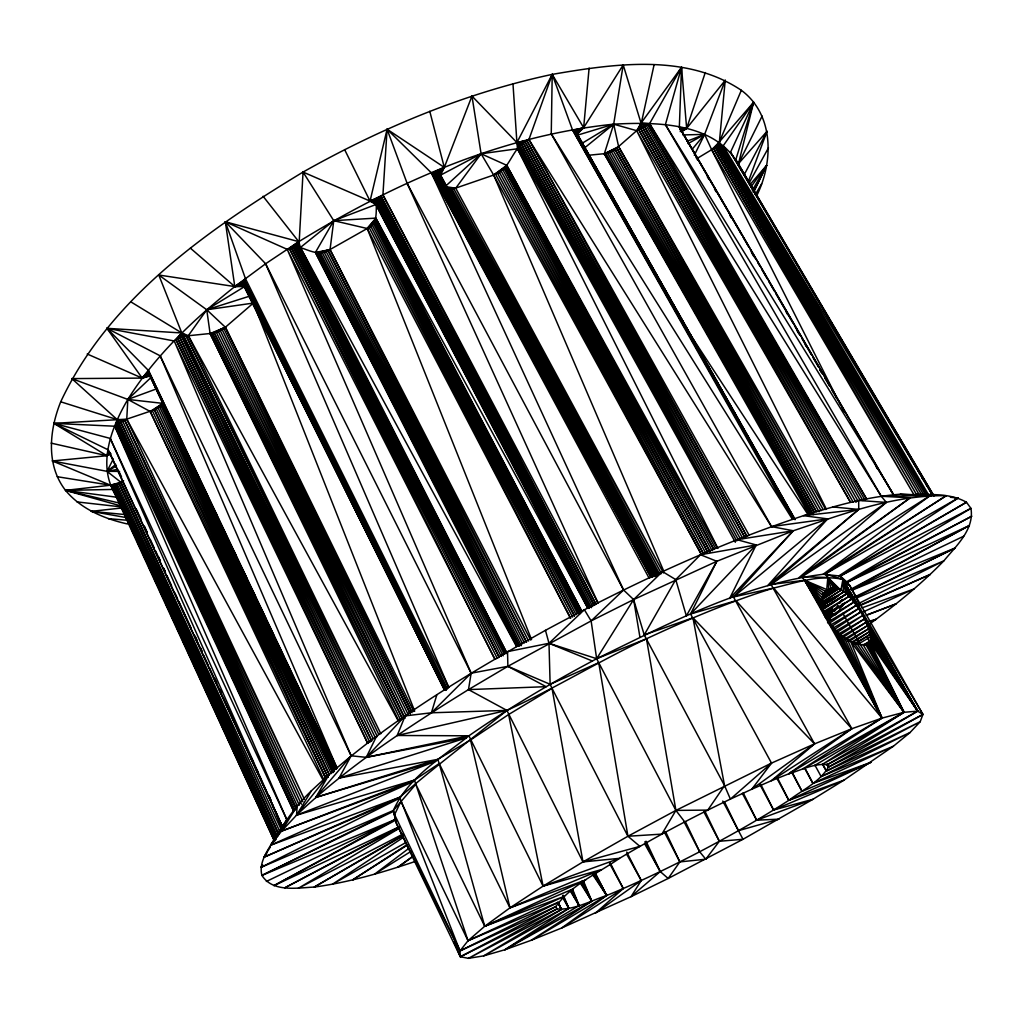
<?xml version="1.0" encoding="UTF-8"?>
<svg xmlns="http://www.w3.org/2000/svg" width="1023" height="1023" viewBox="0 0 1023 1023"><rect width="100%" height="100%" fill="white"/><g stroke="black" fill="none" stroke-linecap="round" stroke-linejoin="round"><path stroke-width="1.5" d="M870.675 638.851C870.816 623.659 841.916 571.077 823.835 593.059C817.697 608.89 829.666 625.437 841.213 635.398C847.811 640.948 866.596 651.293 870.675 638.851L917.682 711.138L922.925 714.438L920.176 721.726L910.061 732.519L893.386 746.227L843.911 780.178L812.94 799.295L743.005 839.282L668.16 878.476L631.025 896.672L561.614 928.027L531.18 940.316L504.851 949.74L483.636 955.878L468.483 958.334L460.337 956.761L396.451 823.502L393.356 810.497C407.908 777.148 441.68 757.826 468.905 735.806C508.457 708.312 549.888 683.645 592.407 661.024L596.652 658.697C668.837 623.57 742.417 584.402 823.093 574.287L840.267 576.039L970.942 508.367L966.466 502.242C946.569 491.014 922.235 495.848 900.291 494.224C867.197 496.718 835.1 505.912 803.541 515.669C713.977 545.221 628.352 585.591 545.464 630.334C462.997 676.651 380.441 725.55 311.363 790.843C294.854 806.61 282.195 825.638 270.66 845.203C265.238 854.218 258.972 864.461 261.926 875.407C272.732 892.619 297.066 887.849 314.24 887.069C348.817 882.414 382.41 872.504 415.389 861.404M822.019 597.227L836.354 587.777L825.177 574.044L946.185 495.72C893.296 494.812 842.709 514.224 793.298 530.758L771.521 526.615L551.256 133.847L552.215 74.385C614.145 63.707 685.896 53.209 741.33 90.293C774.27 114.691 773.516 161.826 756.79 195.572M679.349 127.121L894.038 495.823L679.349 127.121L681.535 67.262L641.025 123.169L636.677 130.688L616.882 148.054L611.345 151.545L605.948 153.54L589.12 155.189M576.665 134.716L583.647 127.722L552.215 74.385C464.519 93.08 380.978 128.118 303.051 172.069L298.895 247.106L505.771 653.71L297.207 246.965L298.767 241.671C394.558 182.823 500.848 135.663 613.685 124.179C657.699 121.75 719.668 122.287 740.665 169.268M442.818 180.879L440.529 175.163L444.302 167.388L387.09 129.243L382.922 194.882L595.936 604.133L594.21 605.335L379.584 197.605L382.922 194.882L597.982 602.841L595.936 604.133L381.08 196.25L370.045 201.083L303.051 172.069C208.001 229.6 109.18 298.192 60.715 401.796C49.36 429.98 45.728 464.992 65.549 490.388C81.047 509.109 104.282 518.802 127.479 523.968M110.88 453.854L106.903 455.721L53.874 423.369L114.755 426.22L286.785 819.576L280.187 831.277L270.66 845.203L413.113 781.7L281.517 831.136L296.555 815.178L297.156 806.06L281.517 831.136L270.66 845.203L399.661 797.301C434.417 767.097 471.207 739.527 506.884 710.397C554.556 688.722 599.069 660.986 646.472 638.787C687.865 619.452 729.974 601.537 773.669 588.046C796.201 582.662 819.551 574.351 842.926 579.389L849.819 585.668L922.925 714.438L828.515 767.02C819.576 782.084 802.403 790.025 788.823 800.331C759.999 818.975 730.038 835.765 699.668 851.75C669.259 867.53 638.39 882.529 606.677 895.509C590.578 900.713 574.338 910.304 556.998 908.91L460.337 956.761L454.148 942.145M741.33 90.293L717.276 146.864L923.859 494.979L718.977 146.302L725.23 80.293L686.65 128.412L681.676 131.75M589.107 68.119L583.647 127.722L576.115 134.345M116.264 495.963C96.533 465.721 111.238 427.537 127.824 399.43C155.47 355.045 194.204 318.946 234.804 286.568L225.341 221.774L287.22 249.356L293.435 247.297L298.895 247.106L507.139 653.62L300.417 247.476L298.767 241.671L225.341 221.774L245.469 278.678L243.576 281.363L243.257 284.79L444.621 690.308M303.051 172.069L333.754 220.674L330.045 249.638L528.584 641.076L328.102 250.635C318.537 256.159 308.192 249.778 298.895 247.106M809.116 514.492L604.324 153.795L613.685 124.179L623.199 64.909L642.15 126.724L856.059 502.357L640.257 127.913L654.106 64.666M545.464 630.334L548.993 643.288L550.131 684.285L552.036 688.351L508.623 714.527L470.49 739.987L437.742 759.36L439.199 763.542L414.481 780.101L296.555 815.178C348.127 766.074 408.164 727.008 468.483 689.604L471.143 673.211L287.22 249.356L494.851 659.144L499.224 657.201L291.427 247.771L298.767 241.671L263.077 196.263M950.38 497.293L958.257 497.971L838.911 575.859L966.466 502.242L840.267 576.039L842.926 579.389L840.906 590.297L822.543 602.496M270.392 846.878L263.87 857.274L399.661 797.301L459.979 950.93L460.337 956.761L555.873 906.531C571.371 884.639 597.969 873.361 619.529 858.335C655.513 836.84 692.584 817.185 730.396 799.104L724.553 785.626L644.234 634.887L633.621 599.568L623.57 590.002L431.412 172.887L435.12 172.388L652.648 576.844L650.999 577.292L431.412 172.887L387.09 129.243L370.045 201.083L375.889 204.536L588.864 608.353L376.528 201.825L379.584 197.605L592.688 606.524L378.305 198.999L370.045 201.083L344.623 149.601M60.715 401.796L117.197 419.609L296.376 808.771L293.524 810.804L114.755 426.22L115.919 425.018L117.197 419.609L71.815 378.6L142.171 378.101L150.739 375.799M748.312 181.57L767.033 131.315L738.542 163.565L753.606 102.287L713.568 148.552L697.354 158.322M869.755 623.953C895.867 604.67 921.25 584.197 943.858 560.847C956.019 546.039 974.548 529.479 970.942 508.367L846.571 581.818L971.85 516.193L847.185 582.381L840.267 576.039L849.819 585.668L859.346 604.094M681.535 67.262L649.567 123.681L881.251 496.245L910.201 497.83L799.18 577.471L886.353 502.408L881.251 496.245L665.41 124.627L681.535 67.262L686.65 128.412L681.663 131.392M436.872 694.732L431.399 712.788L405.185 715.883L366.272 757.352L351.145 755.792L315.749 797.441L435.593 761.278L296.555 815.178L311.363 790.843M866.532 382.538L735.793 159.652L753.606 102.287L723.223 145.803L718.977 146.302L713.568 148.552L913.859 494.569L711.637 149.652L704.617 134.384L725.23 80.293M705.282 72.543L686.65 128.412L680.18 131.596M379.584 197.605L370.045 201.083L376.528 201.825C375.646 211.275 378.472 224.037 367.219 228.513L328.102 250.635L526.513 642.048L326.12 251.466M840.957 607.803L842.402 603.647M512.971 83.72L516.922 142.555L521.461 144.256L738.389 539.709L519.94 145.701L471.961 96.072L481.091 153.77L455.734 188.194L446.501 188.27L450.363 189.217L453.816 188.756L493.674 175.048L501.129 171.033L506.705 165.304C513.162 156.212 517.715 143.962 528.917 139.512L552.215 74.385L572.484 129.831L792.505 519.441L551.256 133.847M150.56 375.313L142.171 378.101L106.929 328.319L174.23 340.966L179.946 337.82L181.787 332.961L158.77 275.008L234.804 286.568L244.65 286.542L243.257 284.79L234.804 286.568L190.406 248.167M471.961 96.072L444.302 167.388L439.954 174.179L656.421 576.09M110.586 453.752L106.903 455.721L52.352 460.951L110.458 485.209L113.131 488.47L274.484 841.123L112.747 489.442L115.944 485.414L123.642 480.823M334.406 771.547L162.107 404.507L334.969 769.181L162.951 403.382L159.626 406.758L154.383 409.827L126.762 419.149L53.874 423.369L110.254 438.432L286.785 819.576L281.517 831.136L414.481 780.101L415.837 784.27L393.356 810.497L396.451 823.502L459.979 950.93L468.023 940.725L484.723 926.263L509.953 907.861L601.307 869.614L543.085 886.123L468.905 735.806L397.18 735.486L405.185 715.883M850.458 502.165L638.429 129.243L641.025 123.169L649.567 123.681L866.596 498.981L864.742 499.684L647.738 124.167L636.677 130.688L613.685 124.179L577.189 135.253M932.477 494.966L730.55 152.158L753.606 102.287M754.143 191.263L766.585 165.432L750.14 184.485M398.97 826.865L274.049 885.586L395.249 819.474L394.584 814.602L400.939 801.444L468.023 940.725L558.162 902.376L561.397 909.511L483.636 955.878L568.865 908.36L563.302 895.304M158.77 275.008L206.748 309.752L253.372 303.064L225.367 327.258L220.277 330.582L212.145 333.306L186.237 335.953L179.946 337.82L371.643 740.882L367.628 743.133L174.23 340.966L351.145 755.792L339.035 778.094L466.028 737.992L366.272 757.352L376.502 736.33M694.31 155.291L704.617 134.384L682.891 134.934M738.542 163.565L762.135 116.047M822.083 603.493L801.955 576.78L827.85 577.458L826.737 589.542L804.602 580.284L771.061 584.453L886.353 502.408L858.668 500.464L858.745 509.428L771.061 584.453L851.852 728.721L771.419 780.715L788.695 773.836L851.852 728.721L735.972 600.667L690.563 614.005L756.189 544.952L737.02 539.684L793.298 530.758L729.591 598.506L756.189 544.952L700.499 554.747L675.743 579.581L644.234 634.887L692.955 617.802L814.564 743.874L751.803 789.219L771.419 780.715L814.564 743.874L733.453 596.972L793.298 530.758L716.816 561.295L690.563 614.005L771.508 763.107L751.803 789.219L730.396 799.104L771.508 763.107L814.564 743.874L851.852 728.721L881.967 718.12L904.038 712.289L917.682 711.138L842.926 579.389L825.177 574.044L958.257 497.971L955.252 498.303M753.094 192.094L766.585 165.432L750.972 186.889M52.352 460.951L107.031 471.334L113.31 458.995M552.215 74.385L516.922 142.555L517.459 148.77L717.877 548.226M744.066 174.984L767.033 131.315M498.751 173.68L500.247 170.879M108.873 452.115L106.903 455.721L51.15 443.138M748.785 183.565L768.452 147.849M700.499 554.747L716.816 561.295L686.369 615.897L675.743 579.581L662.495 571.588L633.621 599.568L596.652 658.697L675.909 810.408L684.732 821.891M752.391 190.304L766.585 165.432M587.675 607.828L375.889 204.536L333.754 220.674L315.416 252.438L516.794 646.446M106.929 328.319L148.386 370.428L148.143 371.554L336.426 768.529L336.874 767.749L160.202 355.838L106.929 328.319L181.787 332.961L188.322 335.672L398.152 720.678M755.332 194.575L761.624 183.846M771.508 763.107L675.909 810.408L661.868 834.116L627.93 836.251L582.969 861.903L543.085 886.123L509.953 907.861L439.199 763.542L484.723 926.263L563.954 896.468L468.023 940.725L415.837 784.27L484.723 926.263L573.187 888.923M839.563 603.429L842.07 599.35M266.351 881.455L395.249 819.474L261.926 875.407L393.356 810.497L261.018 867.351L262.642 864.729M842.146 606.511L844.64 602.496M272.028 844.282L280.187 831.277M623.199 64.909L583.647 127.722L576.243 133.118L574.875 130.522L572.484 129.831L793.746 519.3L573.865 130.062L583.647 127.722L576.077 132.069L794.513 519.415L573.865 130.062M494.851 659.144L289.394 248.436L298.767 241.671L293.435 247.297L503.15 655.858L295.366 247.029L298.767 241.671L265.622 263.755L234.804 286.568L243.794 285.737M828.042 621.37L833.016 613.672M834.678 611.115L837.99 605.987L839.653 608.122M130.842 301.862L181.787 332.961L176.071 339.751L369.635 741.956L177.951 338.728L181.787 332.961L186.237 335.953L380.812 733.76L188.322 335.672L206.748 309.752L244.65 286.542M713.568 148.552L916.685 494.838L715.461 147.619L719.259 142.363L928.756 495.119L723.223 145.803L932.439 494.991M448.726 687.29L245.469 278.678L447.332 688.453L244.318 280.085L234.804 286.568L243.154 282.578L445.696 690.333L448.726 687.29L265.622 263.755L225.341 221.774M644.618 843.706L660.244 871.558L668.16 878.476L679.847 861.903L705.768 859.205L719.335 841.264L743.005 839.282L722.762 801.06M296.555 815.178L329.38 774.027L315.749 797.441L437.742 759.36L339.035 778.094M266.734 853.821L263.87 857.274L399.072 798.528L261.018 867.351M692.456 148.936L704.617 134.384L687.072 141.225M109.742 452.345L106.903 455.721L108.655 450.452L108.054 449.775L53.874 423.369M431.412 172.887L649.004 577.969L650.999 577.292L433.407 172.503L444.302 167.388L436.668 172.503L654.093 576.588L435.12 172.388L437.997 172.849L655.449 575.246L439.11 173.411L444.302 167.388L429.775 111.315M826.571 618.34L837.99 605.987M827.684 622.93L830.881 619.49M835.152 614.913L840.471 609.197M716.816 561.295L633.621 599.568L591.128 620.91L507.881 666.318L471.143 673.211L431.399 712.788L506.884 710.397L582.969 861.903L619.529 858.335L543.085 886.123L508.623 714.527M531.551 639.58L367.219 228.513L375.633 219.408L580.527 612.892L375.172 220.751L367.219 228.513L333.754 220.674L300.417 247.476L516.589 646.549M397.18 735.486L506.884 710.397L468.483 689.604L507.881 666.318L550.131 684.285L598.736 662.687L627.93 836.251L639.912 846.379L582.969 861.903L552.036 688.351L627.93 836.251L675.909 810.408L646.472 638.787L596.652 658.697L591.128 620.91L623.57 590.002L407.09 183.245L387.09 129.243M151.353 377.155L127.824 399.43L126.762 419.149L304.394 799.295L124.601 419.916L117.197 419.609L117.261 423.906L294.867 809.781L115.919 425.018L126.762 419.149L323.524 780.933M149.192 375.096L142.171 378.101L148.143 371.554L148.284 372.5L142.171 378.101L87.211 354.009M445.107 186.582L481.091 153.77L517.459 148.77L735.332 542.254L518.584 147.21L516.922 142.555L526.832 140.522L746.867 536.231L749.079 535.119L528.917 139.512L771.521 526.615L827.62 518.891L767.685 585.578L858.745 509.428L832.684 506.935M436.668 172.503L655.283 576.524L437.997 172.849L444.302 167.388L435.12 172.388M645.999 841.187L660.244 871.558L631.025 896.672L641.255 880.496L626.703 852.044M110.011 453.099L106.903 455.721L110.292 453.521M584.76 147.747L613.685 124.179L618.608 146.621L823.093 509.403L616.882 148.054L604.324 153.795L810.638 513.994M280.954 828.988L120.88 482.268L107.031 471.334L115.778 464.468M325.864 778.145L154.383 409.827L162.951 403.382L127.824 399.43L71.815 378.6M408.752 848.438L374.533 874.192L410.798 851.507M931.467 495.682L915.7 494.326L930.163 495.631L823.093 574.287L946.185 495.72M413.369 855.906L397.947 867.184L412.141 857.018M149.524 373.97L148.744 373.305L142.171 378.101L149.524 373.97L152.939 381.17M910.201 497.83L801.955 576.78L930.163 495.631L900.291 494.224M595.169 872.747L606.677 895.509L561.614 928.027L623.276 888.539L610.245 862.913M437.997 172.849L440.529 175.163L481.091 153.77L506.705 165.304L715.435 548.2L505.592 166.826L493.674 175.048L663.684 570.987M823.349 609.286L845.906 594.235L842.926 579.389L922.925 714.438L827.287 764.705C813.899 763.145 801.214 770.127 788.695 773.836L881.967 718.12L850.701 641.472L904.038 712.289L822.645 764.168L917.682 711.138L864.704 618.8L837.786 634.401M823.451 613.391L848.489 596.665L842.926 579.389L843.374 592.1L822.569 605.948M824.858 616.869L851.059 599.376L842.926 579.389L860.727 611.997L834.717 629.235M827.517 619.708L853.617 602.291L842.926 579.389L858.476 608.659L831.175 626.792M828.758 623.608L856.098 605.411L842.926 579.389M821.328 600.245L838.566 588.839L827.85 577.458L828.643 588.302M403.024 837.62L332.449 884.23L405.683 842.62M836.75 632.585L862.811 615.398L835.868 631.05M822.466 594.887L834.333 587.112L827.85 577.458L830.791 587.419M839.857 635.117L864.704 618.8M842.722 637.598L866.366 622.15L917.682 711.138L827.287 764.705L828.515 767.02L920.176 721.726L826.405 771.022L822.479 764.066L826.405 771.022L910.061 732.519L821.137 776.534L815.011 765.332M845.33 640.014L867.798 625.424L917.682 711.138L869.793 641.945L864.384 645.257L869.793 641.945L904.038 712.289L814.577 765.511M407.116 844.64L352.628 879.908L407.806 844.768M823.234 593.954L833.937 587.023L827.85 577.458L840.906 590.297L822.172 601.78M848.988 641.447L868.962 628.544L917.682 711.138L870.33 640.679L863.706 644.835M583.353 880.777L591.831 901.237L504.851 949.74L568.865 908.36L562.867 895.432M822.645 593.672L833.182 586.908L827.85 577.458L833.566 586.959L822.94 593.711M823.425 593.762L833.937 587.023L823.246 593.762M852.389 642.713L869.844 631.498L917.682 711.138L870.701 636.69L858.425 643.991M822.518 594.683L834.333 587.112M822.185 609.376L845.906 594.235L821.52 608.941M854.614 644.311L870.432 634.222L917.682 711.138M713.824 549.492L504.275 168.296L493.674 175.048L701.497 554.76M821.789 596.869L836.354 587.777M821.891 609.184L845.906 594.235M822.364 598.864L838.566 588.839M866.328 644.618L869.039 642.943L904.038 712.289L803.183 768.746L881.967 718.12L847.504 639.784M821.533 605.373L843.374 592.1M581.473 143.68L613.685 124.179M822.927 611.971L848.489 596.665M824.333 615.271L851.059 599.376M504.851 949.74L579.108 905.572L572.624 889.358M244.318 280.085L446.36 689.438L243.576 281.363L234.804 286.568L243.052 283.742L444.634 689.668L243.154 282.578M399.392 828.272L298.268 888.296L402.614 834.231M594.913 873.207L606.677 895.509L531.18 940.316L591.831 901.237L582.739 881.238M826.264 618.455L853.617 602.291M854.128 643.851L870.432 634.222M827.53 622.201L856.098 605.411M830.024 625.309L858.476 608.659M852.249 641.83L869.844 631.498M403.164 835.126L314.24 887.069L403.714 835.522M844.896 638.774L867.798 625.424M847.364 641.178L868.962 628.544M833.719 627.738L860.727 611.997M840.791 637.035L866.366 622.15M119.601 471.386L107.031 471.334L116.469 465.964M688.057 143.616L704.617 134.384M524.94 141.634L742.839 538.571L523.149 142.888L516.922 142.555L524.94 141.634L744.834 537.369L746.867 536.231L528.917 139.512M851.839 589.517L969.382 525.515L847.185 582.381L849.819 585.668M274.049 885.586L396.131 819.909M850.522 589.401L969.382 525.515M399.072 827.159L284.79 887.836L399.162 827.914M402.678 719.041L214.216 332.846L225.367 327.258L413.778 711.573M858.591 603.519L943.858 560.847L857.108 597.828M826.367 601.166L837.773 595.488M855.138 597.496L955.162 548.008L852.133 590.156M459.979 950.93L558.162 902.376L561.397 909.511L468.483 958.334L556.998 908.91L555.873 906.531L459.979 950.93L394.584 814.602M823.246 594.823L834.627 589.248M261.926 875.407L393.535 811.341M854.346 597.163L955.162 548.008M851.98 589.811L963.743 536.18M823.208 595.054L834.563 589.632M825.075 602.509L837.965 596.383M823.298 595.092L834.717 589.683M823.489 603.404L834.87 598.046M823.451 595.105L834.96 589.708M835.522 597.931L822.505 604.005L835.574 598.097M804.513 767.953L812.927 783.388L871.033 762.301L788.823 800.331L776.662 777.825M484.723 926.263L585.731 879.908L509.953 907.861L470.49 739.987M249.395 296.222L206.748 309.752L210.111 333.588L400.568 719.834L212.145 333.306L225.367 327.258L411.412 711.215M863.565 611.741L914.063 588.941L861.903 607.918M823.924 612.061L832.517 608.212M859.282 605.987L930.086 574.542L859.205 605.45M822.594 604.798L832.748 600.348M823.643 595.757L828.016 593.89M791.38 771.738L802.045 791.38L871.033 762.301M821.137 776.534L893.386 746.227L812.927 783.388L804.781 767.825M616.882 148.054L821.098 510.656L615.079 149.358L604.324 153.795L618.608 146.621L825.778 509.531M824.602 614.132L834.973 609.989M870.228 621.652L876.084 619.324L868.437 621.485M866.328 615.386L895.995 603.915L866.455 615.053M157.452 388.535L127.824 399.43L150.202 411.476L325.698 778.209M823.515 606.626L832.492 603.353M680.986 130.445L686.65 128.412L679.886 127.849L679.963 129.768L686.65 128.412L680.078 128.732L741.675 234.804M822.313 597.419L829.653 594.785M824.947 616.089L830.919 613.966M825.088 616.358L829.576 614.785M826.853 616.102L829.858 615.066M155.726 408.139L161.787 406.105M574.875 130.522L583.647 127.722L575.617 131.2L795.14 519.671L574.875 130.522L794.602 519.39M824.167 612.432L827.211 611.562M830.254 610.693L834.819 609.376M316.9 252.783L518.124 646.357L315.416 252.438L330.045 249.638L316.9 252.783L519.633 646.101L318.549 252.924L330.045 249.638L530.592 640.027M824.014 612.278L834.755 609.324M57.237 476.718L110.458 485.209L120.88 482.268L279.727 831.456L119.039 483.291L110.458 485.209L65.549 490.388L121.801 506.18M366.272 757.352L468.905 735.806M107.031 471.334L117.76 469.365M117.389 484.352L110.458 485.209L113.796 487.498L275.865 839.678L114.742 486.462L110.458 485.209L115.944 485.414L277.642 836.43L117.389 484.352L278.55 833.988M858.745 509.428L803.541 515.669L827.62 518.891L733.453 596.972L773.669 588.046L881.967 718.12L844.333 637.751M126.686 517.664L91.367 511.347L121.788 507.971M378.305 198.999L591.396 607.675L377.282 200.418L370.045 201.083L376.055 203.206L588.864 608.353M333.754 220.674L375.799 218.116L587.637 607.854M468.483 689.604L546.154 686.676L507.881 666.318L507.536 651.625L548.993 643.288L596.652 658.697M120.1 503.252L65.549 490.388L112.747 489.442M881.251 496.245L930.163 495.631M675.909 810.408L707.801 810.101L724.553 785.626L692.955 617.802M214.856 332.194L218.027 332.309M447.102 187.631L455.734 188.194L663.415 572.893L453.816 188.756L661.459 573.673L452.013 189.102L659.682 574.274L450.363 189.217L658.083 574.709M108.272 518.674L127.351 520.247M91.367 511.347L125.842 514.62M77.032 501.922L121.737 506.948M65.549 490.388L116.967 497.255M446.629 186.813L455.734 188.194M122.543 420.798L117.197 419.609L120.612 421.77L299.33 805.229L122.543 420.798L301.376 804.193L124.601 419.916L302.846 801.725M645.909 124.832L641.025 123.169L644.042 125.688L860.126 500.094L645.909 124.832L862.875 500.516L647.738 124.167L866.596 498.981M592.407 661.024L548.993 643.288L584.35 609.682L591.128 620.91M825.126 591.141L804.602 580.284L881.967 718.12L841.213 635.398M823.835 593.059L804.602 580.284L826.175 616.805M108.054 449.775L282.898 827.556L222.886 697.175M822.863 595.284L804.602 580.284L824.628 613.378M206.748 309.752L225.367 327.258L210.111 333.588L398.612 720.448M822.249 597.79L804.602 580.284L823.413 609.977M894.076 495.285L665.41 124.627M821.981 600.539L804.602 580.284L822.569 606.665M684.144 822.044L699.668 851.75L705.768 859.205M853.911 642.815L904.038 712.289L868.079 643.646M857.044 643.761L904.038 712.289L866.916 644.068M186.237 335.953L378.766 734.386L181.787 332.961L182.017 337.04L373.05 738.414L179.946 337.82M592.522 874.384L606.677 895.509L594.683 873.271M685.832 327.756L808.247 514.991M860.062 644.311L904.038 712.289L865.548 644.17M580.744 883.731L591.831 901.237L581.972 881.647M593.391 874.217L606.677 895.509L594.337 873.45M862.913 644.452L904.038 712.289M570.067 890.598L579.108 905.572L571.998 889.703M718.977 146.302L926.237 495.771L720.537 145.918L719.259 142.363L711.637 149.652L838.77 401.604M730.55 152.158L933.948 496.002L735.793 159.652M893.616 429.481L896.058 433.599M917.196 469.288L919.639 473.419M923.705 480.273L922.081 477.536L923.82 480.222M926.147 484.391L927.771 487.14M720.537 145.918L927.58 495.362L721.944 145.752M481.091 153.77L493.674 175.048L506.705 165.304L717.558 548.405M868.143 385.287L877.824 401.796M879.435 404.545L881.864 408.676M883.476 411.425L889.933 422.435M891.545 425.184L897.197 434.826M898.808 437.575L901.225 441.693M902.836 444.455L905.265 448.573M906.877 451.335L908.488 454.084M910.099 456.833L912.529 460.964M914.946 465.094L920.598 474.723M926.237 484.352L927.861 487.101M930.278 491.232L931.889 493.981M922.158 495.707L717.276 146.864L919.498 495.17L715.461 147.619M593.826 873.629L606.677 895.509M696.036 157.35L697.648 160.112M707.289 176.647L708.888 179.409M714.514 189.063L716.126 191.812M729.783 215.252L731.394 218.014M751.47 252.489L753.887 256.62M786.022 311.772L787.633 314.534M797.275 331.081L798.886 333.83M804.513 343.485L806.111 346.247M819.768 369.687L821.379 372.436M841.469 406.911L843.873 411.041M876.02 466.194L877.632 468.956L876.097 466.219M743.286 237.553L748.887 247.195M750.486 249.957L756.087 259.599M757.685 262.348L760.076 266.492M761.687 269.241L767.288 278.883M768.887 281.645L774.488 291.286M776.086 294.036L785.69 310.57M787.288 313.319L792.889 322.961M794.487 325.723L800.088 335.365M801.687 338.114L804.091 342.245M805.689 345.007L811.29 354.649M812.889 357.398L818.49 367.04M820.088 369.802L822.492 373.932M824.883 378.062L829.691 386.336M832.095 390.466L836.891 398.727M839.295 402.857L840.893 405.62M843.284 409.75L844.896 412.499M850.497 422.141L852.095 424.903M857.696 434.545L859.294 437.294M868.898 453.828L870.496 456.578M580.834 882.261L591.831 901.237L581.665 881.366M642.15 126.724L858.092 501.18L644.042 125.688M638.429 129.243L853.22 502.242L640.257 127.913M850.433 502.178L636.677 130.688L826.379 509.185M813.17 514.71L605.948 153.54L810.702 513.981M148.284 372.5L336.375 769.091L148.284 372.5L148.744 373.305M816.239 511.538L611.345 151.545L814.359 512.459M814.295 512.497L609.478 152.401L812.505 513.29L607.675 153.066M842.824 613.352L860.803 645.219M615.079 149.358L819.091 511.82L613.212 150.522L816.316 511.5M578.596 137.299L590.348 158.181M591.921 160.969L603.672 181.864M605.232 184.639L613.864 199.958M615.424 202.746L627.176 223.628M628.749 226.415L634.234 236.16M635.807 238.947L640.5 247.31M642.073 250.085L644.426 254.267M645.986 257.054L647.559 259.842M649.119 262.63L657.751 277.936M659.311 280.724L660.884 283.512M666.369 293.256L671.062 301.619M672.635 304.394L674.208 307.181M679.694 316.925L681.254 319.713M682.827 322.501L684.387 325.288M685.96 328.076L687.52 330.851M689.873 335.033L691.446 337.82M696.152 346.17L697.712 348.958M703.197 358.702L704.77 361.49M716.522 382.385L718.095 385.159M570.54 890.355L579.108 905.572L571.294 889.959M521.461 144.256L740.166 538.43L523.149 142.888M518.584 147.21L736.765 540.988L519.94 145.701M626.549 853.962L641.255 880.496L595.207 913.334L623.276 888.539L609.503 863.374M526.832 140.522L744.834 537.369M710.231 551.934L501.129 171.033L707.571 551.678M830.228 623.57L881.967 718.12L838.208 632.764M707.52 551.704L499.377 172.248L705.589 552.791L497.523 173.347L703.568 553.814M703.504 553.839L495.605 174.281L701.548 554.735M562.752 897.197L568.865 908.36L563.149 896.915M505.592 166.826L713.862 549.453M504.275 168.296L712.136 550.706L502.779 169.703L710.294 551.934M658.058 574.734L448.867 189.127L656.702 574.99L447.575 188.807M469.979 231.722L471.501 234.523M484.365 258.346L485.887 261.146M490.426 269.561L493.457 275.161M498.764 284.969L500.273 287.783M504.825 296.184L509.364 304.598M510.873 307.399L514.659 314.406M519.211 322.808L523.75 331.222M525.272 334.022L529.812 342.436M533.597 349.444L538.149 357.845M539.658 360.659L544.198 369.06M545.719 371.861L552.535 384.482M554.044 387.282L558.596 395.684M560.105 398.497L572.982 422.32M574.491 425.12L655.538 575.079M433.407 172.503L652.648 576.844M832.671 626.805L881.967 718.12L835.343 629.887M439.11 173.411L656.088 575.565M469.966 231.863L471.475 234.676M484.339 258.576L485.861 261.389M563.059 404.801L564.568 407.614M577.432 431.514L578.954 434.327M759.974 784.667L773.58 809.999L812.94 799.295L756.662 820.19L742.366 793.4M440.529 175.163L524.901 333.05M526.41 335.864L530.924 344.329M532.433 347.142L536.947 355.608M540.719 362.654L545.233 371.106M546.742 373.932L551.269 382.385M555.029 389.431L556.538 392.257M561.052 400.709L562.56 403.535M562.88 897.107L568.865 908.36L563.123 897.197M581.435 881.647L591.831 901.237L581.55 881.519M703.709 811.584L719.335 841.264L704.86 811.086M376.528 201.825L589.619 607.342L377.282 200.418M581.243 611.933L375.633 219.408L581.665 611.051L375.799 218.116L367.219 228.513L570.514 618.237M579.504 613.941L374.418 222.119L577.535 613.608L373.421 223.474L576.077 614.759L372.18 224.83L574.414 615.936M381.08 196.25L594.21 605.335M574.376 615.961L370.722 226.134L572.573 617.099L369.06 227.362L570.578 618.25M570.987 889.997L579.108 905.572M375.172 220.751L579.529 613.941M664.387 832.134L679.847 861.903L665.538 831.571M526.423 642.086L324.15 252.118L524.441 642.917L322.194 252.579L522.497 643.646L320.327 252.847L521.385 645.666L318.549 252.924M791.828 771.547L802.045 791.38M644.886 841.75L660.244 871.558M295.366 247.029L504.186 653.991L297.207 246.965M291.427 247.771L501.232 656.446L293.435 247.297M499.224 657.201L289.394 248.436L497.127 658.07M777.263 777.518L788.823 800.331L843.911 780.178L773.58 809.999L760.728 784.257M557.804 902.388L561.397 909.511L557.931 902.427M265.622 263.755L471.143 673.211M297.194 392.346L245.367 287.974L444.225 689.374M300.749 399.494L306.427 410.926M307.846 413.778L313.524 425.223M314.943 428.074L368.907 536.73M370.326 539.594L373.881 546.742M377.436 553.891L383.114 565.323M384.533 568.187L392.346 583.903M393.765 586.767L399.443 598.199M400.863 601.064L443.458 686.842M243.576 281.363L445.696 690.333M214.216 332.846L404.737 718.21L216.288 332.232M212.145 333.306L402.64 719.092M743.286 792.966L756.662 820.19L779.015 819.154L738.465 830.676L724.514 801.955M412.064 712.686L223.832 328.46L410.261 713.747M410.21 713.773L222.132 329.572L408.292 714.796L220.277 330.582L406.233 715.806L218.321 331.465L404.839 718.184M184.127 336.414L377.346 736.598L182.017 337.04L375.185 737.468M177.951 338.728L371.643 740.882M431.834 662.367L435.286 669.554M438.726 676.74L443.547 686.804M160.202 355.838L351.145 755.792M685.295 821.507L699.668 851.75M176.071 339.751L367.628 743.133M336.874 767.749L148.386 370.428L336.426 768.529M154.307 384.047L161.135 398.446M164.537 405.645L171.365 420.031M172.734 422.908L179.562 437.307M182.976 444.494L189.805 458.892M193.219 466.092L200.048 480.478M201.403 483.355L208.232 497.753M211.646 504.953L218.474 519.339M219.843 522.216L226.671 536.615M230.073 543.814L236.901 558.2M238.269 561.077L247.144 579.785M248.512 582.662L255.341 597.061M256.709 599.938L265.584 618.646M266.939 621.524L273.768 635.922M275.136 638.8L284.01 657.508M285.379 660.385L302.437 696.369M303.805 699.246L320.877 735.23M322.245 738.107L335.889 766.892L332.488 759.667M333.677 770.153L160.982 405.645L332.897 772.57M332.846 772.608L159.626 406.758L331.196 773.605L158.053 407.832L329.316 774.654M215.994 512.983L217.362 515.873M234.395 551.934L235.75 554.824M242.566 569.248L247.336 579.35M252.783 590.885L255.507 596.652M260.955 608.199L265.724 618.301M269.139 625.513L273.908 635.603M279.356 647.15L284.125 657.252M287.527 664.464L294.343 678.888M295.698 681.766L302.514 696.203M305.915 703.415L312.731 717.839M314.099 720.716L320.902 735.141M322.271 738.031L331.132 756.79M329.24 774.692L156.289 408.868L327.974 777.135M154.383 409.827L327.91 777.173M325.787 778.183L152.337 410.709L162.951 403.382L150.202 411.476L324.265 780.575M118.847 422.819L297.424 806.29L120.612 421.77M117.261 423.906L296.376 808.771M144.358 526.27L147.031 532.062M158.424 556.691L160.432 561.039M163.77 568.289L165.112 571.192M195.252 636.396L197.26 640.73M200.61 647.981L201.94 650.884M214.664 678.415L216.671 682.75M220.022 690.001L221.364 692.903M232.08 716.087L234.088 720.435M251.492 758.107L253.512 762.455M256.85 769.692L258.192 772.595M268.908 795.779L270.916 800.127M109.333 451.91L282.898 827.556M115.919 425.018L293.524 810.804M119.538 472.652L121.532 476.999M136.2 508.866L140.867 519.006M144.205 526.244L146.877 532.037M150.202 539.287L154.204 547.983M155.547 550.873L160.215 561.013M163.539 568.251L165.547 572.599M166.877 575.501L171.544 585.642M174.882 592.88L177.542 598.672M178.884 601.575L190.879 627.649M194.217 634.887L202.222 652.278M203.551 655.168L208.219 665.308M209.549 668.211L221.556 694.285M114.742 486.462L276.287 837.364M113.131 488.47L274.369 839.001M117.632 498.713L122.3 508.853M123.642 511.756L127.632 520.451M128.975 523.354L133.642 533.495M136.967 540.745L150.969 571.179M154.307 578.43L164.307 600.169M165.636 603.071L175.636 624.81M176.966 627.713L181.634 637.853M182.976 640.756L192.976 662.495M194.306 665.398L204.306 687.136M205.636 690.039L210.303 700.18M213.641 707.43L215.636 711.778M216.966 714.681L221.633 724.821M224.97 732.072L232.975 749.463M234.305 752.365L238.973 762.506M242.298 769.756L252.297 791.495M253.64 794.398L256.3 800.191M257.63 803.093L263.64 816.137M264.97 819.039L269.637 829.18M270.967 832.083L274.97 840.778M113.796 487.498L274.381 838.975M407.09 183.245L597.982 602.841M119.039 483.291L278.627 834.001M115.944 485.414L276.325 837.325M267.885 824.794L269.842 829.141M273.115 836.405L274.433 839.308M867.709 637.981L869.665 642.342M110.254 438.432L282.45 827.262M254.548 306.03L414.711 711.177M269.1 796.035L270.852 800.485M272.016 803.451L281.913 828.643M633.621 599.568L639.912 637.048M828.515 767.02L826.968 764.232L828.515 767.02"/></g></svg>
